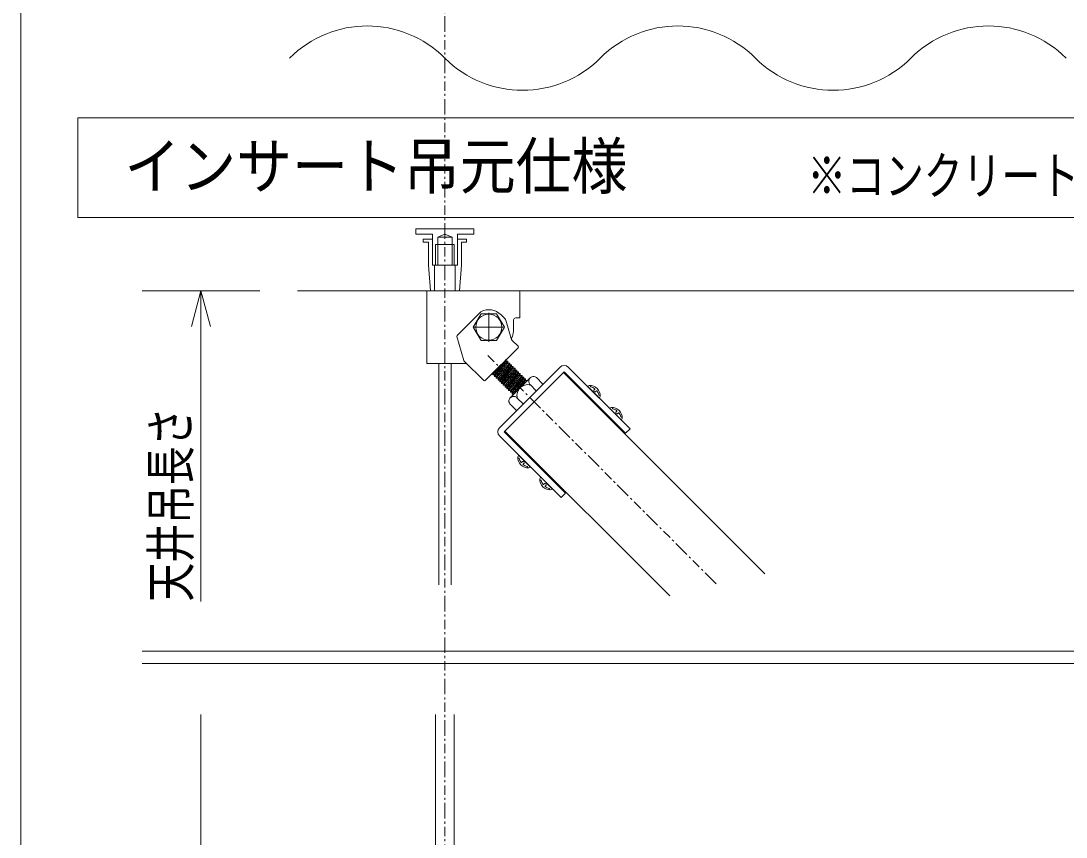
# Model space of a CAD drawing. Units: millimetres, scale not verified. Extents: x -205 to 205, y -142 to 142.
# Drawn here: x -65 to -14.5, y 65.3 to 104.7 of the extents above; entities that cross this region are included whole.
import ezdxf
from ezdxf.enums import TextEntityAlignment as Align

# ---------------------------------------------------------------- set-up
doc = ezdxf.new("R2010")
doc.units = ezdxf.units.MM
doc.header["$LTSCALE"] = 0.25
doc.linetypes.add('USER1', pattern=[7.8, 1.8, -0.6, 0.3, -0.6, 3, -0.6, 0.3, -0.6])
for name, color, linetype, lineweight in [('1-1_1-0 断面', 7, 'Continuous', 18), ('1-2_1-1 寸法', 7, 'Continuous', 18), ('1-3_1-2 文字', 7, 'Continuous', 18), ('F-2_F-1 レイアウト', 7, 'Continuous', 18)]:
    doc.layers.add(name, color=color, linetype=linetype, lineweight=lineweight)
doc.styles.add('ＭＳ ゴシック', font='')
doc.styles.get('ＭＳ ゴシック').set_extended_font_data('MS Gothic')

msp = doc.modelspace()

# ---------------------------------------------------------------- linework, layer by layer
at = {"layer": '1-1_1-0 断面', "color": 4, "linetype": 'USER1'}
for p, q in [((-44.522, 127.8006), (-44.522, 39.0702)), ((-42.454, 88.5696), (-31.3662, 77.4817))]:
    msp.add_line(p, q, dxfattribs=at)
at = {"layer": '1-1_1-0 断面'}
for p, q in [((-45.922, 94.6817), (-45.922, 94.4317)), ((-43.122, 94.6817), (-45.922, 94.6817)), ((-45.922, 94.4317), (-45.122, 94.4317)), ((-45.122, 94.4317), (-45.122, 92.9317)), ((-44.872, 94.2817), (-44.522, 94.4317)), ((-44.522, 94.4317), (-44.172, 94.2817)), ((-43.922, 94.4317), (-43.122, 94.4317)), ((-43.922, 92.9317), (-43.922, 94.4317)), ((-43.122, 94.4317), (-43.122, 94.6817)), ((-45.572, 94.1817), (-45.572, 94.0317)), ((-45.572, 94.1817), (-45.122, 94.1817)), ((-45.572, 94.0317), (-45.322, 94.0317)), ((-45.322, 94.0317), (-45.322, 92.9317)), ((-44.972, 93.9317), (-44.972, 92.9317)), ((-44.972, 93.9317), (-44.072, 93.9317)), ((-44.872, 92.9317), (-44.872, 94.2817)), ((-44.872, 94.2817), (-44.172, 94.2817)), ((-44.172, 94.2817), (-44.172, 92.9317)), ((-44.072, 93.9317), (-44.072, 92.9317)), ((-43.922, 94.1817), (-43.472, 94.1817)), ((-43.722, 94.0317), (-43.722, 92.9317)), ((-43.722, 94.0317), (-43.472, 94.0317)), ((-43.472, 94.1817), (-43.472, 94.0317)), ((-45.322, 92.9317), (-45.222, 91.6817)), ((-45.122, 92.9317), (-44.872, 92.9317)), ((-45.022, 92.9317), (-45.022, 91.6817)), ((-44.872, 92.9317), (-44.172, 92.9317)), ((-44.172, 92.9317), (-43.922, 92.9317)), ((-44.022, 92.9317), (-44.022, 91.6817)), ((-43.722, 92.9317), (-43.822, 91.6817)), ((-51.638, 91.6817), (200.6873, 91.6817)), ((-45.402, 91.6817), (-45.402, 88.1817)), ((-45.402, 91.6817), (-40.952, 91.6817)), ((-45.222, 91.6817), (-43.822, 91.6817)), ((-40.902, 91.6317), (-40.902, 90.3817)), ((-43.9367, 89.5285), (-42.7866, 90.6785)), ((-42.402, 90.6317), (-42.402, 89.2317)), ((-41.808, 90.5257), (-41.6319, 90.3496)), ((-41.102, 90.3817), (-40.902, 90.3817)), ((-43.102, 89.9317), (-41.702, 89.9317)), ((-41.3204, 89.3795), (-41.5815, 90.2648)), ((-41.202, 90.2817), (-41.202, 89.8817)), ((-43.9493, 89.479), (-43.6077, 88.3176)), ((-41.3139, 89.3609), (-41.302, 89.3817)), ((-42.5788, 87.3508), (-40.9878, 88.9418)), ((-41.27, 89.2947), (-40.9878, 89.0125)), ((-41.5606, 88.369), (-42.2111, 87.6337)), ((-41.5606, 88.369), (-41.5606, 88.2842)), ((-45.402, 88.1817), (-43.4804, 88.1817)), ((-44.822, 77.4817), (-44.822, 88.1817)), ((-44.222, 77.4817), (-44.222, 88.1817)), ((-43.5951, 88.2964), (-42.6495, 87.3508)), ((-41.5606, 88.2842), (-42.1262, 87.6337)), ((-41.4757, 88.2842), (-42.1262, 87.5488)), ((-41.3908, 88.1993), (-42.0414, 87.4639)), ((-41.306, 88.1145), (-41.9565, 87.3791)), ((-38.9774, 87.9921), (-41.8765, 85.0929)), ((-41.2211, 88.0296), (-41.8717, 87.2942)), ((-41.1363, 87.9448), (-41.7868, 87.2094)), ((-41.0514, 87.8599), (-41.702, 87.1245)), ((-38.7653, 87.7799), (-41.6644, 84.8808)), ((-40.9666, 87.7751), (-41.6171, 87.0397)), ((-40.8817, 87.6902), (-41.5323, 86.9548)), ((-40.7969, 87.6054), (-41.4474, 86.87)), ((-41.3639, 86.5248), (-40.4093, 87.4794)), ((-40.712, 87.5205), (-41.3626, 86.7851)), ((-40.6272, 87.4357), (-41.2777, 86.7003)), ((-40.5423, 87.3508), (-40.5761, 87.3127)), ((-40.107, 87.4953), (-39.7906, 87.1789)), ((-38.8006, 87.7446), (-29.0681, 78.0121)), ((-38.7653, 87.7799), (-35.7954, 84.8101)), ((-40.3916, 87.1435), (-40.1088, 86.8607)), ((-37.0756, 86.5146), (-37.6254, 87.0643)), ((-37.3315, 86.8934), (-37.284, 86.9409)), ((-37.2466, 86.8085), (-37.1991, 86.8561)), ((-41.1929, 86.7003), (-41.1929, 86.6959)), ((-41.028, 86.5072), (-40.7452, 86.2243)), ((-41.3798, 86.2225), (-41.0634, 85.9061)), ((-36.0149, 85.4539), (-36.5648, 86.0037)), ((-36.2708, 85.8327), (-36.2233, 85.8802)), ((-36.186, 85.7479), (-36.1384, 85.7954)), ((-41.6644, 84.8808), (-38.6946, 81.911)), ((-41.6291, 84.9162), (-33.6643, 76.9514)), ((-41.8765, 84.6687), (-38.9067, 81.6988)), ((-40.399, 83.1911), (-40.9488, 83.741)), ((-40.7778, 83.447), (-40.8254, 83.3995)), ((-40.693, 83.3622), (-40.7405, 83.3146)), ((-39.3384, 82.1305), (-39.8881, 82.6803)), ((-39.7172, 82.3864), (-39.7647, 82.3388)), ((-39.6323, 82.3015), (-39.6799, 82.254)), ((-38.6946, 81.911), (-38.9067, 81.6988)), ((-44.972, 57.7288), (-44.972, 71.2286)), ((-44.072, 57.7288), (-44.072, 71.2286))]:
    msp.add_line(p, q, dxfattribs=at)
msp.add_lwpolyline([(-42.7773, 90.5817), (-43.1526, 89.9317), (-42.7773, 89.2817), (-42.0267, 89.2817), (-41.6515, 89.9317), (-42.0267, 90.5817)], close=True, dxfattribs=at)
for points in [[(-42.0414, 87.5488), (-41.4757, 88.1993), (-41.3908, 88.1993), (-41.3908, 88.1145)], [(-41.9565, 87.4639), (-41.3908, 88.1145), (-41.306, 88.1145), (-41.306, 88.0296)], [(-41.8717, 87.3791), (-41.306, 88.0296), (-41.2211, 88.0296), (-41.2211, 87.9448)], [(-41.7868, 87.2942), (-41.2211, 87.9448), (-41.1363, 87.9448), (-41.1363, 87.8599)], [(-41.702, 87.2094), (-41.1363, 87.8599), (-41.0514, 87.8599), (-41.0514, 87.7751)], [(-41.5606, 88.2842), (-41.4757, 88.2842), (-41.4757, 88.1993)], [(-38.5531, 87.9921), (-35.5833, 85.0222), (-35.7954, 84.8101)], [(-42.2111, 87.7185), (-42.2111, 87.6337), (-42.1262, 87.6337)], [(-42.1262, 87.6337), (-42.1262, 87.5488), (-42.0414, 87.5488)], [(-42.0414, 87.5488), (-42.0414, 87.4639), (-41.9565, 87.4639)], [(-41.9565, 87.4639), (-41.9565, 87.3791), (-41.8717, 87.3791)], [(-41.8717, 87.3791), (-41.8717, 87.2942), (-41.7868, 87.2942)], [(-41.6171, 87.1245), (-41.0514, 87.7751), (-40.9666, 87.7751), (-40.9666, 87.6902)], [(-41.5323, 87.0397), (-40.9666, 87.6902), (-40.8817, 87.6902), (-40.8817, 87.6054)], [(-41.4474, 86.9548), (-40.8817, 87.6054), (-40.7969, 87.6054), (-40.7969, 87.5205)], [(-41.3626, 86.87), (-40.7969, 87.5205), (-40.712, 87.5205), (-40.712, 87.4357)], [(-41.2777, 86.7851), (-40.712, 87.4357), (-40.6272, 87.4357), (-40.6272, 87.3508)], [(-41.1929, 86.7003), (-40.6272, 87.3508), (-40.5423, 87.3508), (-40.5423, 87.3464)], [(-41.7868, 87.2942), (-41.7868, 87.2094), (-41.702, 87.2094)], [(-41.702, 87.2094), (-41.702, 87.1245), (-41.6171, 87.1245)], [(-41.6171, 87.1245), (-41.6171, 87.0397), (-41.5323, 87.0397)], [(-41.5323, 87.0397), (-41.5323, 86.9548), (-41.4474, 86.9548)], [(-41.4474, 86.9548), (-41.4474, 86.87), (-41.3626, 86.87)], [(-41.3626, 86.87), (-41.3626, 86.7851), (-41.2777, 86.7851)], [(-41.2777, 86.7851), (-41.2777, 86.7003), (-41.1929, 86.7003)]]:
    msp.add_lwpolyline(points, dxfattribs=at)
msp.add_circle((-42.402, 89.9317), 0.63, dxfattribs=at)
for centre, radius, start, end in [((-40.952, 91.6317), 0.05, 0, 90), ((-42.402, 89.9317), 0.84, 45, 117.24721), ((-41.102, 90.2817), 0.1, 90, 180), ((-41.7733, 90.2082), 0.2, 16.43416, 45), ((-42.8389, 89.9491), 1.6382, 339.73705, 357.64309), ((-43.9013, 89.4931), 0.05, 135, 196.38954), ((-41.1286, 89.4361), 0.2, 196.43416, 225), ((-41.0231, 88.9772), 0.05, 315, 45), ((-43.5597, 88.3317), 0.05, 196.38954, 225), ((-38.7653, 87.7799), 0.3, 45, 135), ((-42.6141, 87.3862), 0.05, 225, 315), ((-40.2493, 87.3194), 0.2263, 51.02525, 231.02559), ((-40.5118, 86.6274), 0.53, 76.89078, 193.10921), ((-37.616, 87.0714), 0.0117, 134.01915, 216.81377), ((-37.5335, 86.9888), 0.1284, 98.98254, 135.17889), ((-37.5233, 86.6167), 0.4999, 45.00005, 93.47098), ((-37.4463, 87.0864), 0.0431, 139.13432, 229.51186), ((-37.6173, 86.5227), 0.5498, 53.33444, 74.92363), ((-37.2638, 86.8762), 0.0699, 165.81576, 284.18434), ((-37.3232, 86.9443), 0.0394, 355.11562, 29.64836), ((-37.1957, 86.8168), 0.0394, 60.35175, 94.89621), ((-37.6173, 86.5227), 0.5498, 15.07422, 36.66631), ((-37.5233, 86.6167), 0.4999, 356.52101, 45.00005), ((-41.2039, 86.3648), 0.2263, 38.97439, 218.97475), ((-37.0536, 86.6937), 0.0431, 220.52147, 310.86638), ((-37.0686, 86.524), 0.0117, 233.61571, 315.97989), ((-37.1512, 86.6065), 0.1284, 314.91063, 350.99127), ((-36.5553, 86.0107), 0.0117, 134.01915, 216.81377), ((-36.4729, 85.9281), 0.1284, 98.98254, 135.17889), ((-36.4626, 85.556), 0.4999, 45.00005, 93.47098), ((-36.3856, 86.0258), 0.0431, 139.13432, 229.51186), ((-36.5566, 85.4621), 0.5498, 53.33444, 74.92363), ((-36.2031, 85.8156), 0.0699, 165.81576, 284.18434), ((-36.2626, 85.8836), 0.0394, 355.11562, 29.64836), ((-36.4626, 85.556), 0.4999, 356.52101, 45.00005), ((-36.1351, 85.7561), 0.0394, 60.35175, 94.89621), ((-36.5566, 85.4621), 0.5498, 15.07422, 36.66631), ((-35.9929, 85.6331), 0.0431, 220.52147, 310.86638), ((-36.008, 85.4633), 0.0117, 233.61571, 315.97989), ((-36.0905, 85.5458), 0.1284, 314.91063, 350.99127), ((-41.6644, 84.8808), 0.3, 135, 225), ((-40.5012, 83.6388), 0.4999, 176.52902, 224.99995), ((-40.8733, 83.649), 0.1284, 134.82111, 171.01746), ((-40.9709, 83.5618), 0.0431, 40.48814, 130.86568), ((-40.9558, 83.7315), 0.0117, 53.18623, 135.98085), ((-40.4072, 83.7328), 0.5498, 195.07637, 216.66556), ((-40.8287, 83.4388), 0.0394, 240.35164, 274.88438), ((-40.7607, 83.3793), 0.0699, 345.81566, 104.18424), ((-40.7013, 83.3113), 0.0394, 175.10379, 209.64825), ((-40.4072, 83.7328), 0.5498, 233.33369, 254.92578), ((-40.5012, 83.6388), 0.4999, 224.99995, 273.47899), ((-40.5782, 83.1691), 0.0431, 319.13362, 49.47853), ((-40.491, 83.2667), 0.1284, 279.00873, 315.08937), ((-40.4085, 83.1842), 0.0117, 314.02011, 36.38429), ((-39.4405, 82.5782), 0.4999, 176.52902, 224.99995), ((-39.8126, 82.5884), 0.1284, 134.82111, 171.01746), ((-39.9102, 82.5012), 0.0431, 40.48814, 130.86568), ((-39.8952, 82.6709), 0.0117, 53.18623, 135.98085), ((-39.3465, 82.6722), 0.5498, 195.07637, 216.66556), ((-39.7681, 82.3781), 0.0394, 240.35164, 274.88438), ((-39.7001, 82.3186), 0.0699, 345.81566, 104.18424), ((-39.4405, 82.5782), 0.4999, 224.99995, 273.47899), ((-39.6406, 82.2506), 0.0394, 175.10379, 209.64825), ((-39.3465, 82.6722), 0.5498, 233.33369, 254.92578), ((-39.5175, 82.1085), 0.0431, 319.13362, 49.47853), ((-39.4303, 82.2061), 0.1284, 279.00873, 315.08937), ((-39.3478, 82.1235), 0.0117, 314.02011, 36.38429)]:
    msp.add_arc(centre, radius, start, end, dxfattribs=at)
at = {"layer": '1-2_1-1 寸法'}
for p, q in [((-59.1451, 74.2817), (27.2181, 74.2817)), ((-59.1451, 73.6817), (26.7577, 73.6817))]:
    msp.add_line(p, q, dxfattribs=at)
for centre, start, end in [((-48.272, 99.1758), 45, 135), ((-33.272, 99.1758), 45, 135), ((-18.272, 99.1758), 45, 135), ((-40.772, 106.6758), 225, 315), ((-25.772, 106.6758), 225, 315)]:
    msp.add_arc(centre, 5.3033, start, end, dxfattribs=at)
at = {"layer": '1-3_1-2 文字'}
for p, q in [((-62.2579, 95.2243), (-62.2579, 100.043)), ((-62.2579, 100.043), (26.6074, 100.043)), ((26.6074, 95.2243), (-62.2579, 95.2243)), ((-53.4686, 91.6817), (-59.1451, 91.6817)), ((-56.3068, 91.6817), (-56.7662, 89.9672)), ((-56.3068, 91.6817), (-56.3068, 76.6817)), ((-56.3068, 91.6817), (-55.8474, 89.9672))]:
    msp.add_line(p, q, dxfattribs=at)
msp.add_lwpolyline([(-56.3068, 71.2286), (-56.3068, 40.9286), (-55.8474, 42.6432)], dxfattribs=at)
at = {"layer": 'F-2_F-1 レイアウト'}
msp.add_line((-65, 6.4634), (-65, 142.5), dxfattribs=at)

# ---------------------------------------------------------------- texts
at = {"layer": '1-3_1-2 文字', "style": 'ＭＳ ゴシック'}
for s, height, width, p in [('インサート吊元仕様', 2.199, 0.9, (-60.0017, 95.953)), ('※コンクリートスラブ、デッキプレート等下地', 1.833, 0.75, (-27.0171, 95.786))]:
    msp.add_text(s, height=height, dxfattribs=dict(at, width=width)).set_placement(p, align=Align.BOTTOM_LEFT)
at = {"layer": '1-3_1-2 文字', "style": 'ＭＳ ゴシック', "width": 0.75}
msp.add_text('天井吊長さ', height=1.833, rotation=90, dxfattribs=at).set_placement((-56.3068, 76.6817), align=Align.BOTTOM_LEFT)

doc.saveas('drawing.dxf')
